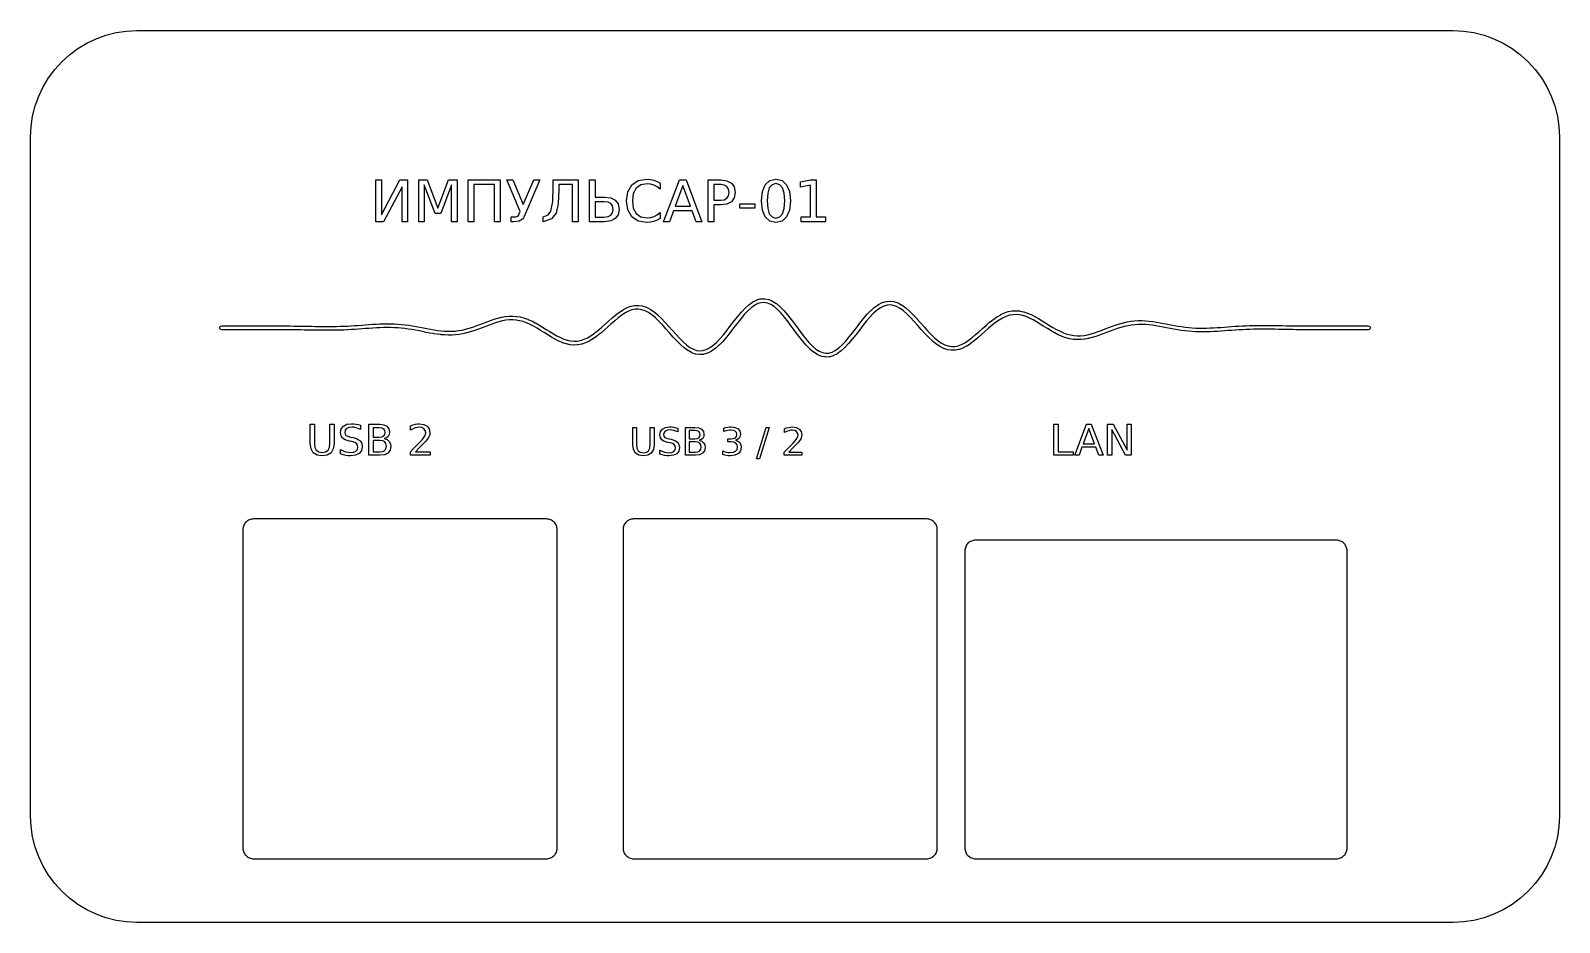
# Model space of a CAD drawing. Header units: millimetres. Extents: x -36 to 36, y -21 to 21.
import ezdxf

# ---------------------------------------------------------------- set-up
doc = ezdxf.new("R2010")
doc.units = ezdxf.units.MM
for name, color, linetype in [('CUT_INNER', 1, 'Continuous'), ('CUT_OUTER', 1, 'Continuous'), ('ENGRAVE_FILL', 5, 'Continuous'), ('ENGRAVE_LINES', 4, 'Continuous')]:
    doc.layers.add(name, color=color, linetype=linetype)

msp = doc.modelspace()

# ---------------------------------------------------------------- linework, layer by layer
at = {"layer": 'CUT_INNER'}
for points in [[(-11.555, -17.978), (-11.509, -17.962), (-11.464, -17.941), (-11.422, -17.916), (-11.383, -17.887), (-11.346, -17.854), (-11.313, -17.817), (-11.284, -17.778), (-11.259, -17.736), (-11.238, -17.691), (-11.222, -17.645), (-11.21, -17.598), (-11.202, -17.549), (-11.2, -17.5), (-11.2, -2.5), (-11.202, -2.451), (-11.21, -2.402), (-11.222, -2.355), (-11.238, -2.309), (-11.259, -2.264), (-11.284, -2.222), (-11.313, -2.183), (-11.346, -2.146), (-11.383, -2.113), (-11.422, -2.084), (-11.464, -2.059), (-11.509, -2.038), (-11.555, -2.022), (-11.602, -2.01), (-11.651, -2.002), (-11.7, -2), (-25.5, -2), (-25.549, -2.002), (-25.598, -2.01), (-25.645, -2.022), (-25.691, -2.038), (-25.736, -2.059), (-25.778, -2.084), (-25.817, -2.113), (-25.854, -2.146), (-25.887, -2.183), (-25.916, -2.222), (-25.941, -2.264), (-25.962, -2.309), (-25.978, -2.355), (-25.99, -2.402), (-25.998, -2.451), (-26, -2.5), (-26, -17.5), (-25.998, -17.549), (-25.99, -17.598), (-25.978, -17.645), (-25.962, -17.691), (-25.941, -17.736), (-25.916, -17.778), (-25.887, -17.817), (-25.854, -17.854), (-25.817, -17.887), (-25.778, -17.916), (-25.736, -17.941), (-25.691, -17.962), (-25.645, -17.978), (-25.598, -17.99), (-25.549, -17.998), (-25.5, -18), (-11.7, -18), (-11.651, -17.998), (-11.602, -17.99)], [(6.298, -17.99), (6.345, -17.978), (6.391, -17.962), (6.436, -17.941), (6.478, -17.916), (6.517, -17.887), (6.554, -17.854), (6.587, -17.817), (6.616, -17.778), (6.641, -17.736), (6.662, -17.691), (6.678, -17.645), (6.69, -17.598), (6.698, -17.549), (6.7, -17.5), (6.7, -2.5), (6.698, -2.451), (6.69, -2.402), (6.678, -2.355), (6.662, -2.309), (6.641, -2.264), (6.616, -2.222), (6.587, -2.183), (6.554, -2.146), (6.517, -2.113), (6.478, -2.084), (6.436, -2.059), (6.391, -2.038), (6.345, -2.022), (6.298, -2.01), (6.249, -2.002), (6.2, -2), (-7.6, -2), (-7.649, -2.002), (-7.698, -2.01), (-7.745, -2.022), (-7.791, -2.038), (-7.836, -2.059), (-7.878, -2.084), (-7.917, -2.113), (-7.954, -2.146), (-7.987, -2.183), (-8.016, -2.222), (-8.041, -2.264), (-8.062, -2.309), (-8.078, -2.355), (-8.09, -2.402), (-8.098, -2.451), (-8.1, -2.5), (-8.1, -17.5), (-8.098, -17.549), (-8.09, -17.598), (-8.078, -17.645), (-8.062, -17.691), (-8.041, -17.736), (-8.016, -17.778), (-7.987, -17.817), (-7.954, -17.854), (-7.917, -17.887), (-7.878, -17.916), (-7.836, -17.941), (-7.791, -17.962), (-7.745, -17.978), (-7.698, -17.99), (-7.649, -17.998), (-7.6, -18), (6.2, -18), (6.249, -17.998)], [(25.549, -17.998), (25.598, -17.99), (25.645, -17.978), (25.691, -17.962), (25.736, -17.941), (25.778, -17.916), (25.817, -17.887), (25.854, -17.854), (25.887, -17.817), (25.916, -17.778), (25.941, -17.736), (25.962, -17.691), (25.978, -17.645), (25.99, -17.598), (25.998, -17.549), (26, -17.5), (26, -3.5), (25.998, -3.451), (25.99, -3.402), (25.978, -3.355), (25.962, -3.309), (25.941, -3.264), (25.916, -3.222), (25.887, -3.183), (25.854, -3.146), (25.817, -3.113), (25.778, -3.084), (25.736, -3.059), (25.691, -3.038), (25.645, -3.022), (25.598, -3.01), (25.549, -3.002), (25.5, -3), (8.5, -3), (8.451, -3.002), (8.402, -3.01), (8.355, -3.022), (8.309, -3.038), (8.264, -3.059), (8.222, -3.084), (8.183, -3.113), (8.146, -3.146), (8.113, -3.183), (8.084, -3.222), (8.059, -3.264), (8.038, -3.309), (8.022, -3.355), (8.01, -3.402), (8.002, -3.451), (8, -3.5), (8, -17.5), (8.002, -17.549), (8.01, -17.598), (8.022, -17.645), (8.038, -17.691), (8.059, -17.736), (8.084, -17.778), (8.113, -17.817), (8.146, -17.854), (8.183, -17.887), (8.222, -17.916), (8.264, -17.941), (8.309, -17.962), (8.355, -17.978), (8.402, -17.99), (8.451, -17.998), (8.5, -18), (25.5, -18)]]:
    msp.add_lwpolyline(points, close=True, dxfattribs=at)
at = {"layer": 'CUT_OUTER'}
msp.add_lwpolyline([(-31, -21), (-31.49, -20.976), (-31.975, -20.904), (-32.451, -20.785), (-32.913, -20.619), (-33.357, -20.41), (-33.778, -20.157), (-34.172, -19.865), (-34.535, -19.535), (-34.865, -19.172), (-35.157, -18.778), (-35.41, -18.357), (-35.619, -17.913), (-35.785, -17.451), (-35.904, -16.975), (-35.976, -16.49), (-36, -16), (-36, 16), (-35.976, 16.49), (-35.904, 16.975), (-35.785, 17.451), (-35.619, 17.913), (-35.41, 18.357), (-35.157, 18.778), (-34.865, 19.172), (-34.535, 19.535), (-34.172, 19.865), (-33.778, 20.157), (-33.357, 20.41), (-32.913, 20.619), (-32.451, 20.785), (-31.975, 20.904), (-31.49, 20.976), (-31, 21), (31, 21), (31.49, 20.976), (31.975, 20.904), (32.451, 20.785), (32.913, 20.619), (33.357, 20.41), (33.778, 20.157), (34.172, 19.865), (34.535, 19.535), (34.865, 19.172), (35.157, 18.778), (35.41, 18.357), (35.619, 17.913), (35.785, 17.451), (35.904, 16.975), (35.976, 16.49), (36, 16), (36, -16), (35.976, -16.49), (35.904, -16.975), (35.785, -17.451), (35.619, -17.913), (35.41, -18.357), (35.157, -18.778), (34.865, -19.172), (34.535, -19.535), (34.172, -19.865), (33.778, -20.157), (33.357, -20.41), (32.913, -20.619), (32.451, -20.785), (31.975, -20.904), (31.49, -20.976), (31, -21)], close=True, dxfattribs=at)
at = {"layer": 'ENGRAVE_FILL'}
for points in [[(-18.245, 13.968), (-18.245, 12), (-18.504, 12), (-18.504, 13.647), (-19.376, 12), (-19.735, 12), (-19.735, 13.968), (-19.476, 13.968), (-19.476, 12.322), (-18.604, 13.968)], [(-16.949, 12.378), (-17.457, 13.728), (-17.457, 12), (-17.715, 12), (-17.715, 13.968), (-17.318, 13.968), (-16.816, 12.629), (-16.311, 13.968), (-15.914, 13.968), (-15.914, 12), (-16.174, 12), (-16.174, 13.728), (-16.682, 12.378)], [(-13.886, 13.968), (-13.886, 12), (-14.152, 12), (-14.152, 13.744), (-15.12, 13.744), (-15.12, 12), (-15.386, 12), (-15.386, 13.968)], [(-13.063, 12.26), (-13.029, 12.29), (-13.002, 12.338), (-12.943, 12.477), (-13.574, 13.968), (-13.288, 13.968), (-12.799, 12.813), (-12.307, 13.968), (-12.021, 13.968), (-12.757, 12.239), (-12.788, 12.177), (-12.827, 12.123), (-12.988, 12.031), (-13.262, 12), (-13.364, 12), (-13.364, 12.224), (-13.28, 12.224), (-13.148, 12.233)], [(-10.477, 12), (-10.477, 13.744), (-11.117, 13.744), (-11.117, 13.501), (-11.151, 12.855), (-11.251, 12.408), (-11.469, 12.139), (-11.864, 12), (-11.864, 12.224), (-11.629, 12.325), (-11.497, 12.502), (-11.411, 12.955), (-11.382, 13.633), (-11.382, 13.968), (-10.211, 13.968), (-10.211, 12)], [(-8.328, 12.324), (-8.463, 12.143), (-8.68, 12.036), (-8.973, 12), (-9.68, 12), (-9.68, 13.968), (-9.414, 13.968), (-9.414, 13.159), (-8.973, 13.159), (-8.68, 13.123), (-8.463, 13.015), (-8.328, 12.834), (-8.284, 12.579)], [(-7.481, 13.579), (-7.615, 13.326), (-7.66, 12.982), (-7.615, 12.639), (-7.481, 12.387), (-7.262, 12.232), (-6.964, 12.181), (-6.798, 12.196), (-6.64, 12.243), (-6.493, 12.32), (-6.354, 12.43), (-6.354, 12.151), (-6.497, 12.068), (-6.65, 12.009), (-6.81, 11.973), (-6.98, 11.962), (-7.379, 12.03), (-7.684, 12.235), (-7.877, 12.559), (-7.941, 12.982), (-7.877, 13.406), (-7.684, 13.73), (-7.379, 13.935), (-6.98, 14.004), (-6.808, 13.992), (-6.647, 13.957), (-6.496, 13.899), (-6.354, 13.817), (-6.354, 13.536), (-6.493, 13.645), (-6.64, 13.723), (-6.798, 13.769), (-6.964, 13.785), (-7.262, 13.733)], [(-5.435, 13.968), (-5.133, 13.968), (-4.383, 12), (-4.659, 12), (-4.839, 12.505), (-5.726, 12.505), (-5.905, 12), (-6.186, 12)], [(-4.922, 12.726), (-5.284, 13.706), (-5.646, 12.726)], [(-2.994, 12.94), (-3.204, 12.828), (-3.494, 12.791), (-3.829, 12.791), (-3.829, 12), (-4.095, 12), (-4.095, 13.968), (-3.494, 13.968), (-3.204, 13.931), (-2.994, 13.819), (-2.867, 13.634), (-2.824, 13.38), (-2.867, 13.125)], [(-3.131, 13.537), (-3.207, 13.653), (-3.329, 13.725), (-3.494, 13.75), (-3.829, 13.75), (-3.829, 13.01), (-3.494, 13.01), (-3.329, 13.034), (-3.207, 13.106), (-3.131, 13.223), (-3.105, 13.38)], [(-0.394, 12.223), (-0.608, 12.027), (-0.9, 11.962), (-1.191, 12.027), (-1.405, 12.223), (-1.536, 12.544), (-1.58, 12.982), (-1.536, 13.421), (-1.405, 13.742), (-1.191, 13.938), (-0.9, 14.004), (-0.608, 13.938), (-0.394, 13.742), (-0.263, 13.421), (-0.219, 12.982), (-0.263, 12.544)], [(-1.209, 12.375), (-1.08, 12.223), (-0.9, 12.173), (-0.719, 12.223), (-0.589, 12.375), (-0.511, 12.628), (-0.485, 12.982), (-0.511, 13.337), (-0.589, 13.59), (-0.719, 13.742), (-0.9, 13.793), (-1.08, 13.742), (-1.209, 13.59), (-1.287, 13.337), (-1.312, 12.982), (-1.287, 12.628)], [(0.727, 13.968), (0.994, 13.968), (0.994, 12.224), (1.429, 12.224), (1.429, 12), (0.295, 12), (0.295, 12.224), (0.73, 12.224), (0.73, 13.726), (0.257, 13.631), (0.257, 13.874)], [(-8.8, 12.241), (-8.669, 12.308), (-8.591, 12.42), (-8.564, 12.579), (-8.591, 12.739), (-8.669, 12.852), (-8.8, 12.918), (-8.986, 12.94), (-9.414, 12.94), (-9.414, 12.219), (-8.986, 12.219)], [(-1.89, 12.632), (-2.6, 12.632), (-2.6, 12.848), (-1.89, 12.848)], [(-21.993, 1.235), (-21.929, 1.371), (-21.908, 1.572), (-21.908, 2.458), (-21.71, 2.458), (-21.71, 1.548), (-21.745, 1.298), (-21.851, 1.117), (-22.026, 1.008), (-22.267, 0.972), (-22.51, 1.008), (-22.685, 1.117), (-22.791, 1.298), (-22.826, 1.548), (-22.826, 2.458), (-22.628, 2.458), (-22.628, 1.572), (-22.607, 1.371), (-22.543, 1.235), (-22.432, 1.158), (-22.267, 1.132), (-22.104, 1.158)], [(-21.013, 2.309), (-21.119, 2.262), (-21.184, 2.186), (-21.206, 2.084), (-21.192, 1.999), (-21.148, 1.938), (-21.064, 1.893), (-20.928, 1.858), (-20.809, 1.834), (-20.617, 1.776), (-20.483, 1.686), (-20.404, 1.562), (-20.378, 1.403), (-20.414, 1.216), (-20.52, 1.081), (-20.695, 0.999), (-20.936, 0.972), (-21.043, 0.977), (-21.157, 0.995), (-21.275, 1.024), (-21.398, 1.064), (-21.398, 1.268), (-21.279, 1.209), (-21.163, 1.166), (-21.049, 1.14), (-20.936, 1.132), (-20.787, 1.148), (-20.676, 1.198), (-20.607, 1.279), (-20.584, 1.388), (-20.6, 1.483), (-20.65, 1.556), (-20.737, 1.609), (-20.866, 1.647), (-20.986, 1.67), (-21.177, 1.726), (-21.306, 1.808), (-21.38, 1.92), (-21.404, 2.068), (-21.37, 2.241), (-21.268, 2.373), (-21.106, 2.457), (-20.893, 2.484), (-20.789, 2.48), (-20.684, 2.466), (-20.576, 2.443), (-20.466, 2.41), (-20.466, 2.218), (-20.575, 2.265), (-20.678, 2.298), (-20.776, 2.318), (-20.87, 2.324)], [(-19.112, 1.978), (-19.159, 1.885), (-19.236, 1.821), (-19.343, 1.786), (-19.213, 1.738), (-19.117, 1.656), (-19.056, 1.544), (-19.036, 1.408), (-19.069, 1.235), (-19.169, 1.106), (-19.33, 1.027), (-19.547, 1), (-20.07, 1), (-20.07, 2.458), (-19.566, 2.458), (-19.367, 2.435), (-19.219, 2.364), (-19.127, 2.251), (-19.097, 2.098)], [(-19.313, 1.979), (-19.295, 2.076), (-19.313, 2.173), (-19.366, 2.241), (-19.455, 2.282), (-19.581, 2.296), (-19.873, 2.296), (-19.873, 1.857), (-19.581, 1.857), (-19.455, 1.87), (-19.366, 1.911)], [(-17.98, 1.302), (-17.806, 1.478), (-17.648, 1.639), (-17.563, 1.731), (-17.482, 1.829), (-17.43, 1.911), (-17.402, 1.984), (-17.393, 2.056), (-17.413, 2.161), (-17.474, 2.245), (-17.568, 2.3), (-17.687, 2.318), (-17.782, 2.31), (-17.883, 2.286), (-17.989, 2.246), (-18.103, 2.188), (-18.103, 2.388), (-17.987, 2.43), (-17.88, 2.46), (-17.781, 2.478), (-17.69, 2.484), (-17.487, 2.456), (-17.329, 2.371), (-17.228, 2.239), (-17.194, 2.068), (-17.203, 1.981), (-17.228, 1.898), (-17.276, 1.81), (-17.351, 1.708), (-17.402, 1.653), (-17.506, 1.544), (-17.664, 1.382), (-17.875, 1.166), (-17.187, 1.166), (-17.187, 1), (-18.112, 1), (-18.112, 1.166)], [(-6.994, 1.142), (-6.894, 1.211), (-6.836, 1.334), (-6.817, 1.515), (-6.817, 2.312), (-6.639, 2.312), (-6.639, 1.493), (-6.671, 1.268), (-6.766, 1.105), (-6.923, 1.007), (-7.141, 0.974), (-7.359, 1.007), (-7.517, 1.105), (-7.612, 1.268), (-7.644, 1.493), (-7.644, 2.312), (-7.465, 2.312), (-7.465, 1.515), (-7.446, 1.334), (-7.389, 1.211), (-7.289, 1.142), (-7.141, 1.119)], [(-6.107, 2.136), (-6.166, 2.068), (-6.186, 1.976), (-6.172, 1.899), (-6.133, 1.844), (-6.057, 1.804), (-5.935, 1.773), (-5.828, 1.751), (-5.655, 1.698), (-5.535, 1.617), (-5.464, 1.506), (-5.44, 1.362), (-5.472, 1.194), (-5.568, 1.073), (-5.726, 0.999), (-5.943, 0.974), (-6.039, 0.98), (-6.141, 0.996), (-6.248, 1.022), (-6.358, 1.058), (-6.358, 1.241), (-6.252, 1.188), (-6.147, 1.149), (-6.044, 1.126), (-5.943, 1.119), (-5.808, 1.134), (-5.708, 1.178), (-5.646, 1.251), (-5.626, 1.349), (-5.64, 1.435), (-5.685, 1.5), (-5.763, 1.548), (-5.88, 1.582), (-5.988, 1.603), (-6.159, 1.654), (-6.275, 1.727), (-6.342, 1.828), (-6.364, 1.962), (-6.333, 2.117), (-6.241, 2.236), (-6.095, 2.311), (-5.903, 2.336), (-5.81, 2.332), (-5.715, 2.319), (-5.618, 2.298), (-5.519, 2.269), (-5.519, 2.096), (-5.617, 2.138), (-5.71, 2.168), (-5.798, 2.186), (-5.883, 2.192), (-6.011, 2.178)], [(-4.287, 1.988), (-4.301, 1.88), (-4.343, 1.796), (-4.413, 1.738), (-4.509, 1.708), (-4.392, 1.664), (-4.305, 1.59), (-4.251, 1.49), (-4.232, 1.367), (-4.262, 1.212), (-4.352, 1.096), (-4.497, 1.024), (-4.692, 1), (-5.163, 1), (-5.163, 2.312), (-4.71, 2.312), (-4.53, 2.291), (-4.397, 2.228), (-4.314, 2.126)], [(-4.529, 1.82), (-4.481, 1.881), (-4.466, 1.969), (-4.481, 2.055), (-4.529, 2.117), (-4.61, 2.154), (-4.723, 2.166), (-4.986, 2.166), (-4.986, 1.771), (-4.723, 1.771), (-4.61, 1.783)], [(-2.565, 1.209), (-2.666, 1.081), (-2.827, 1.001), (-3.045, 0.974), (-3.129, 0.978), (-3.215, 0.991), (-3.304, 1.011), (-3.396, 1.04), (-3.396, 1.211), (-3.318, 1.173), (-3.234, 1.146), (-3.144, 1.13), (-3.05, 1.124), (-2.903, 1.14), (-2.796, 1.19), (-2.73, 1.271), (-2.709, 1.381), (-2.729, 1.485), (-2.79, 1.563), (-2.887, 1.612), (-3.016, 1.628), (-3.169, 1.628), (-3.169, 1.774), (-3.009, 1.774), (-2.893, 1.787), (-2.809, 1.827), (-2.757, 1.89), (-2.739, 1.977), (-2.757, 2.067), (-2.811, 2.132), (-2.898, 2.173), (-3.016, 2.187), (-3.092, 2.183), (-3.173, 2.171), (-3.26, 2.15), (-3.356, 2.122), (-3.356, 2.28), (-3.258, 2.304), (-3.167, 2.322), (-3.081, 2.332), (-3, 2.336), (-2.819, 2.313), (-2.68, 2.244), (-2.592, 2.136), (-2.563, 1.996), (-2.578, 1.895), (-2.625, 1.812), (-2.701, 1.748), (-2.803, 1.708), (-2.689, 1.666), (-2.604, 1.594), (-2.55, 1.498), (-2.532, 1.381)], [(-1.209, 2.312), (-1.666, 0.833), (-1.816, 0.833), (-1.358, 2.312)], [(-0.386, 1.272), (-0.23, 1.43), (-0.087, 1.575), (-0.01, 1.658), (0.062, 1.746), (0.109, 1.82), (0.134, 1.885), (0.143, 1.95), (0.124, 2.045), (0.069, 2.12), (-0.015, 2.17), (-0.122, 2.187), (-0.208, 2.179), (-0.298, 2.158), (-0.394, 2.121), (-0.496, 2.07), (-0.496, 2.249), (-0.393, 2.287), (-0.296, 2.314), (-0.207, 2.33), (-0.125, 2.336), (0.058, 2.31), (0.2, 2.234), (0.291, 2.115), (0.321, 1.962), (0.313, 1.883), (0.291, 1.808), (0.248, 1.729), (0.18, 1.637), (0.134, 1.588), (0.041, 1.49), (-0.101, 1.344), (-0.292, 1.149), (0.328, 1.149), (0.328, 1), (-0.505, 1), (-0.505, 1.149)], [(12.393, 2.458), (12.393, 1.166), (13.103, 1.166), (13.103, 1), (12.196, 1), (12.196, 2.458)], [(13.516, 1.374), (13.383, 1), (13.175, 1), (13.731, 2.458), (13.955, 2.458), (14.511, 1), (14.306, 1), (14.173, 1.374)], [(14.111, 1.538), (13.843, 2.264), (13.575, 1.538)], [(15.827, 1), (15.561, 1), (14.915, 2.22), (14.915, 1), (14.724, 1), (14.724, 2.458), (14.989, 2.458), (15.636, 1.238), (15.636, 2.458), (15.827, 2.458)], [(-19.263, 1.311), (-19.244, 1.43), (-19.263, 1.549), (-19.321, 1.631), (-19.418, 1.68), (-19.557, 1.696), (-19.873, 1.696), (-19.873, 1.162), (-19.557, 1.162), (-19.418, 1.179), (-19.321, 1.228)], [(-4.489, 1.205), (-4.437, 1.28), (-4.42, 1.387), (-4.437, 1.494), (-4.489, 1.568), (-4.576, 1.612), (-4.701, 1.627), (-4.986, 1.627), (-4.986, 1.146), (-4.701, 1.146), (-4.576, 1.161)]]:
    msp.add_lwpolyline(points, close=True, dxfattribs=at)
at = {"layer": 'ENGRAVE_LINES'}
msp.add_lwpolyline([(-26.492, 7.09), (-26.323, 7.09), (-26.154, 7.09), (-25.984, 7.09), (-25.815, 7.09), (-25.646, 7.091), (-25.477, 7.091), (-25.307, 7.091), (-25.138, 7.092), (-24.969, 7.092), (-24.799, 7.092), (-24.63, 7.092), (-24.63, 7.092), (-24.461, 7.092), (-24.461, 7.092), (-24.291, 7.092), (-24.291, 7.092), (-24.122, 7.091), (-24.122, 7.091), (-23.952, 7.09), (-23.952, 7.09), (-23.783, 7.088), (-23.783, 7.088), (-23.613, 7.086), (-23.613, 7.086), (-23.444, 7.084), (-23.444, 7.084), (-23.274, 7.081), (-23.274, 7.081), (-23.105, 7.078), (-22.936, 7.075), (-22.766, 7.072), (-22.597, 7.069), (-22.428, 7.066), (-22.259, 7.065), (-22.091, 7.064), (-21.922, 7.064), (-21.753, 7.065), (-21.585, 7.068), (-21.417, 7.072), (-21.248, 7.078), (-21.08, 7.086), (-20.911, 7.095), (-20.743, 7.106), (-20.574, 7.118), (-20.405, 7.13), (-20.236, 7.143), (-20.236, 7.143), (-20.066, 7.155), (-20.066, 7.155), (-19.897, 7.167), (-19.896, 7.167), (-19.726, 7.178), (-19.725, 7.178), (-19.556, 7.186), (-19.555, 7.186), (-19.385, 7.192), (-19.384, 7.192), (-19.214, 7.194), (-19.212, 7.194), (-19.043, 7.193), (-19.041, 7.193), (-18.872, 7.187), (-18.869, 7.187), (-18.7, 7.177), (-18.698, 7.177), (-18.528, 7.163), (-18.526, 7.163), (-18.357, 7.144), (-18.355, 7.144), (-18.185, 7.121), (-18.183, 7.12), (-18.014, 7.094), (-18.013, 7.093), (-17.843, 7.064), (-17.842, 7.063), (-17.673, 7.032), (-17.672, 7.031), (-17.503, 6.998), (-17.334, 6.965), (-17.166, 6.933), (-16.998, 6.904), (-16.831, 6.879), (-16.665, 6.859), (-16.499, 6.845), (-16.334, 6.838), (-16.169, 6.84), (-16.005, 6.85), (-15.84, 6.87), (-15.676, 6.898), (-15.511, 6.935), (-15.345, 6.98), (-15.179, 7.033), (-15.012, 7.091), (-14.844, 7.154), (-14.675, 7.22), (-14.506, 7.285), (-14.505, 7.286), (-14.335, 7.349), (-14.333, 7.349), (-14.164, 7.408), (-14.161, 7.409), (-13.992, 7.46), (-13.987, 7.461), (-13.818, 7.503), (-13.812, 7.504), (-13.643, 7.534), (-13.636, 7.535), (-13.467, 7.552), (-13.459, 7.553), (-13.29, 7.555), (-13.281, 7.555), (-13.112, 7.542), (-13.104, 7.541), (-12.935, 7.512), (-12.927, 7.51), (-12.758, 7.465), (-12.75, 7.463), (-12.581, 7.403), (-12.575, 7.401), (-12.406, 7.327), (-12.401, 7.324), (-12.232, 7.238), (-12.228, 7.236), (-12.059, 7.141), (-12.057, 7.139), (-11.887, 7.036), (-11.886, 7.035), (-11.717, 6.929), (-11.717, 6.929), (-11.548, 6.822), (-11.38, 6.719), (-11.214, 6.624), (-11.05, 6.54), (-10.887, 6.47), (-10.726, 6.418), (-10.567, 6.384), (-10.409, 6.371), (-10.252, 6.379), (-10.095, 6.41), (-9.936, 6.462), (-9.775, 6.537), (-9.613, 6.632), (-9.448, 6.747), (-9.283, 6.877), (-9.115, 7.018), (-8.947, 7.168), (-8.778, 7.32), (-8.777, 7.32), (-8.608, 7.469), (-8.606, 7.471), (-8.437, 7.612), (-8.433, 7.614), (-8.264, 7.742), (-8.259, 7.746), (-8.09, 7.856), (-8.082, 7.86), (-7.913, 7.948), (-7.903, 7.952), (-7.733, 8.015), (-7.72, 8.019), (-7.551, 8.053), (-7.535, 8.055), (-7.366, 8.058), (-7.349, 8.057), (-7.18, 8.03), (-7.165, 8.026), (-6.996, 7.968), (-6.983, 7.963), (-6.814, 7.874), (-6.805, 7.869), (-6.636, 7.752), (-6.629, 7.747), (-6.46, 7.606), (-6.455, 7.602), (-6.286, 7.441), (-6.283, 7.438), (-6.114, 7.26), (-6.112, 7.259), (-5.943, 7.071), (-5.942, 7.07), (-5.773, 6.878), (-5.604, 6.689), (-5.437, 6.508), (-5.271, 6.343), (-5.107, 6.2), (-4.945, 6.082), (-4.787, 5.995), (-4.633, 5.94), (-4.483, 5.918), (-4.333, 5.929), (-4.181, 5.974), (-4.025, 6.053), (-3.865, 6.166), (-3.702, 6.311), (-3.537, 6.483), (-3.37, 6.676), (-3.202, 6.886), (-3.034, 7.104), (-2.864, 7.324), (-2.864, 7.325), (-2.694, 7.538), (-2.692, 7.54), (-2.523, 7.74), (-2.52, 7.743), (-2.351, 7.923), (-2.346, 7.928), (-2.177, 8.082), (-2.169, 8.088), (-2, 8.211), (-1.988, 8.218), (-1.819, 8.306), (-1.803, 8.312), (-1.633, 8.361), (-1.613, 8.365), (-1.444, 8.374), (-1.422, 8.372), (-1.253, 8.341), (-1.235, 8.335), (-1.065, 8.263), (-1.052, 8.256), (-0.882, 8.147), (-0.873, 8.14), (-0.704, 7.996), (-0.697, 7.991), (-0.528, 7.817), (-0.524, 7.813), (-0.355, 7.616), (-0.352, 7.613), (-0.183, 7.397), (-0.182, 7.395), (-0.013, 7.169), (-0.012, 7.168), (0.157, 6.939), (0.325, 6.713), (0.493, 6.5), (0.659, 6.306), (0.823, 6.138), (0.985, 6.001), (1.143, 5.899), (1.296, 5.835), (1.445, 5.807), (1.593, 5.815), (1.744, 5.858), (1.899, 5.939), (2.059, 6.055), (2.222, 6.203), (2.387, 6.378), (2.554, 6.575), (2.722, 6.787), (2.891, 7.006), (2.891, 7.006), (3.06, 7.225), (3.061, 7.226), (3.231, 7.437), (3.233, 7.44), (3.402, 7.637), (3.405, 7.64), (3.575, 7.816), (3.58, 7.821), (3.749, 7.972), (3.757, 7.978), (3.926, 8.098), (3.937, 8.104), (4.107, 8.19), (4.122, 8.196), (4.291, 8.246), (4.31, 8.249), (4.479, 8.262), (4.499, 8.261), (4.668, 8.237), (4.685, 8.232), (4.855, 8.172), (4.868, 8.166), (5.037, 8.073), (5.047, 8.067), (5.216, 7.944), (5.222, 7.938), (5.392, 7.79), (5.396, 7.786), (5.565, 7.618), (5.568, 7.616), (5.737, 7.433), (5.738, 7.432), (5.907, 7.241), (5.908, 7.241), (6.077, 7.049), (6.245, 6.863), (6.412, 6.688), (6.577, 6.53), (6.741, 6.394), (6.902, 6.283), (7.061, 6.2), (7.216, 6.146), (7.37, 6.122), (7.523, 6.125), (7.678, 6.156), (7.835, 6.214), (7.995, 6.298), (8.158, 6.404), (8.323, 6.528), (8.49, 6.667), (8.658, 6.814), (8.827, 6.966), (8.827, 6.967), (8.997, 7.117), (8.998, 7.118), (9.167, 7.262), (9.17, 7.264), (9.339, 7.397), (9.344, 7.4), (9.513, 7.517), (9.519, 7.521), (9.688, 7.62), (9.696, 7.624), (9.865, 7.703), (9.874, 7.707), (10.044, 7.763), (10.055, 7.766), (10.224, 7.799), (10.237, 7.8), (10.406, 7.809), (10.418, 7.809), (10.587, 7.795), (10.599, 7.793), (10.768, 7.757), (10.777, 7.755), (10.946, 7.699), (10.954, 7.697), (11.123, 7.624), (11.129, 7.622), (11.298, 7.535), (11.302, 7.533), (11.471, 7.436), (11.473, 7.435), (11.643, 7.331), (11.644, 7.33), (11.813, 7.223), (11.982, 7.117), (12.149, 7.015), (12.315, 6.921), (12.48, 6.837), (12.644, 6.766), (12.807, 6.708), (12.969, 6.665), (13.13, 6.637), (13.291, 6.625), (13.453, 6.627), (13.615, 6.644), (13.778, 6.673), (13.942, 6.713), (14.107, 6.763), (14.274, 6.821), (14.441, 6.883), (14.61, 6.948), (14.779, 7.014), (14.78, 7.014), (14.95, 7.077), (14.951, 7.078), (15.121, 7.137), (15.123, 7.138), (15.293, 7.192), (15.296, 7.193), (15.465, 7.239), (15.469, 7.24), (15.639, 7.278), (15.643, 7.279), (15.812, 7.308), (15.817, 7.309), (15.986, 7.329), (15.991, 7.329), (16.161, 7.34), (16.165, 7.34), (16.335, 7.342), (16.339, 7.342), (16.508, 7.335), (16.512, 7.335), (16.681, 7.321), (16.685, 7.32), (16.854, 7.3), (16.857, 7.299), (17.026, 7.274), (17.028, 7.273), (17.197, 7.244), (17.199, 7.244), (17.368, 7.212), (17.368, 7.212), (17.538, 7.178), (17.707, 7.145), (17.875, 7.113), (18.043, 7.084), (18.211, 7.058), (18.378, 7.035), (18.545, 7.016), (18.712, 7.002), (18.879, 6.993), (19.046, 6.987), (19.213, 6.986), (19.38, 6.988), (19.548, 6.994), (19.716, 7.002), (19.884, 7.012), (20.053, 7.024), (20.222, 7.037), (20.391, 7.049), (20.391, 7.049), (20.561, 7.062), (20.561, 7.062), (20.73, 7.074), (20.731, 7.074), (20.9, 7.084), (20.901, 7.085), (21.07, 7.094), (21.071, 7.094), (21.24, 7.102), (21.241, 7.102), (21.411, 7.108), (21.411, 7.108), (21.581, 7.112), (21.582, 7.112), (21.751, 7.115), (21.752, 7.115), (21.921, 7.116), (21.922, 7.116), (22.091, 7.116), (22.091, 7.116), (22.261, 7.115), (22.261, 7.115), (22.43, 7.114), (22.431, 7.114), (22.6, 7.111), (22.6, 7.111), (22.77, 7.108), (22.77, 7.108), (22.939, 7.105), (23.108, 7.102), (23.277, 7.099), (23.446, 7.096), (23.616, 7.094), (23.785, 7.092), (23.954, 7.09), (24.123, 7.089), (24.292, 7.088), (24.461, 7.088), (24.63, 7.088), (24.799, 7.088), (24.969, 7.088), (25.138, 7.088), (25.307, 7.089), (25.476, 7.089), (25.646, 7.089), (25.815, 7.09), (25.984, 7.09), (26.154, 7.09), (26.323, 7.09), (26.492, 7.09), (26.661, 7.09), (26.831, 7.09), (27, 7.09), (27.034, 7.083), (27.064, 7.064), (27.083, 7.034), (27.09, 7), (27.083, 6.966), (27.064, 6.936), (27.034, 6.917), (27, 6.91), (26.831, 6.91), (26.661, 6.91), (26.492, 6.91), (26.323, 6.91), (26.154, 6.91), (25.984, 6.91), (25.815, 6.91), (25.646, 6.909), (25.477, 6.909), (25.307, 6.909), (25.138, 6.908), (24.969, 6.908), (24.799, 6.908), (24.63, 6.908), (24.63, 6.908), (24.461, 6.908), (24.461, 6.908), (24.291, 6.908), (24.291, 6.908), (24.122, 6.909), (24.122, 6.909), (23.952, 6.91), (23.952, 6.91), (23.783, 6.912), (23.783, 6.912), (23.613, 6.914), (23.613, 6.914), (23.444, 6.916), (23.444, 6.916), (23.274, 6.919), (23.274, 6.919), (23.105, 6.922), (22.936, 6.925), (22.766, 6.928), (22.597, 6.931), (22.428, 6.934), (22.259, 6.935), (22.091, 6.936), (21.922, 6.936), (21.753, 6.935), (21.585, 6.932), (21.417, 6.928), (21.248, 6.922), (21.08, 6.914), (20.911, 6.905), (20.743, 6.894), (20.574, 6.882), (20.405, 6.87), (20.236, 6.857), (20.236, 6.857), (20.066, 6.845), (20.066, 6.845), (19.897, 6.833), (19.896, 6.833), (19.726, 6.822), (19.725, 6.822), (19.556, 6.814), (19.555, 6.814), (19.385, 6.808), (19.384, 6.808), (19.214, 6.806), (19.212, 6.806), (19.043, 6.807), (19.041, 6.807), (18.872, 6.813), (18.869, 6.813), (18.7, 6.823), (18.698, 6.823), (18.528, 6.837), (18.526, 6.837), (18.357, 6.856), (18.355, 6.856), (18.185, 6.879), (18.183, 6.88), (18.014, 6.906), (18.013, 6.907), (17.843, 6.936), (17.842, 6.937), (17.673, 6.968), (17.672, 6.969), (17.503, 7.002), (17.334, 7.035), (17.166, 7.067), (16.998, 7.096), (16.831, 7.121), (16.665, 7.141), (16.499, 7.155), (16.334, 7.162), (16.169, 7.16), (16.005, 7.15), (15.84, 7.13), (15.676, 7.102), (15.511, 7.065), (15.345, 7.02), (15.179, 6.967), (15.012, 6.909), (14.844, 6.846), (14.675, 6.78), (14.506, 6.715), (14.505, 6.714), (14.335, 6.651), (14.333, 6.651), (14.164, 6.592), (14.161, 6.591), (13.992, 6.54), (13.987, 6.539), (13.818, 6.497), (13.812, 6.496), (13.643, 6.466), (13.636, 6.465), (13.467, 6.448), (13.459, 6.447), (13.29, 6.445), (13.281, 6.445), (13.112, 6.458), (13.104, 6.459), (12.935, 6.488), (12.927, 6.49), (12.758, 6.535), (12.75, 6.537), (12.581, 6.597), (12.575, 6.599), (12.406, 6.673), (12.401, 6.676), (12.232, 6.762), (12.228, 6.764), (12.059, 6.859), (12.057, 6.861), (11.887, 6.964), (11.886, 6.965), (11.717, 7.071), (11.717, 7.071), (11.548, 7.178), (11.38, 7.281), (11.214, 7.376), (11.05, 7.46), (10.887, 7.53), (10.726, 7.582), (10.567, 7.616), (10.409, 7.629), (10.252, 7.621), (10.095, 7.59), (9.936, 7.538), (9.775, 7.463), (9.613, 7.368), (9.448, 7.253), (9.283, 7.123), (9.115, 6.982), (8.947, 6.832), (8.778, 6.68), (8.777, 6.68), (8.608, 6.531), (8.606, 6.529), (8.437, 6.388), (8.433, 6.386), (8.264, 6.258), (8.259, 6.254), (8.09, 6.144), (8.082, 6.14), (7.913, 6.052), (7.903, 6.048), (7.733, 5.985), (7.72, 5.981), (7.551, 5.947), (7.535, 5.945), (7.366, 5.942), (7.349, 5.943), (7.18, 5.97), (7.165, 5.974), (6.996, 6.032), (6.983, 6.037), (6.814, 6.126), (6.805, 6.131), (6.636, 6.248), (6.629, 6.253), (6.46, 6.394), (6.455, 6.398), (6.286, 6.559), (6.283, 6.562), (6.114, 6.74), (6.112, 6.741), (5.943, 6.929), (5.942, 6.93), (5.773, 7.122), (5.604, 7.311), (5.437, 7.492), (5.271, 7.657), (5.107, 7.8), (4.945, 7.918), (4.787, 8.005), (4.633, 8.06), (4.483, 8.082), (4.333, 8.071), (4.181, 8.026), (4.025, 7.947), (3.865, 7.834), (3.702, 7.689), (3.537, 7.517), (3.37, 7.324), (3.202, 7.114), (3.034, 6.896), (2.864, 6.676), (2.864, 6.675), (2.694, 6.462), (2.692, 6.46), (2.523, 6.26), (2.52, 6.257), (2.351, 6.077), (2.346, 6.072), (2.177, 5.918), (2.169, 5.912), (2, 5.789), (1.988, 5.782), (1.819, 5.694), (1.803, 5.688), (1.633, 5.639), (1.613, 5.635), (1.444, 5.626), (1.422, 5.628), (1.253, 5.659), (1.235, 5.665), (1.065, 5.737), (1.052, 5.744), (0.882, 5.853), (0.873, 5.86), (0.704, 6.004), (0.697, 6.009), (0.528, 6.183), (0.524, 6.187), (0.355, 6.384), (0.352, 6.387), (0.183, 6.603), (0.182, 6.605), (0.013, 6.831), (0.012, 6.832), (-0.157, 7.061), (-0.325, 7.287), (-0.493, 7.5), (-0.659, 7.694), (-0.823, 7.862), (-0.985, 7.999), (-1.143, 8.101), (-1.296, 8.165), (-1.445, 8.193), (-1.593, 8.185), (-1.744, 8.142), (-1.899, 8.061), (-2.059, 7.945), (-2.222, 7.797), (-2.387, 7.622), (-2.554, 7.425), (-2.722, 7.213), (-2.891, 6.994), (-2.891, 6.994), (-3.06, 6.775), (-3.061, 6.774), (-3.231, 6.563), (-3.233, 6.56), (-3.402, 6.363), (-3.405, 6.36), (-3.575, 6.184), (-3.58, 6.179), (-3.749, 6.028), (-3.757, 6.022), (-3.926, 5.902), (-3.937, 5.896), (-4.107, 5.81), (-4.122, 5.804), (-4.291, 5.754), (-4.31, 5.751), (-4.479, 5.738), (-4.499, 5.739), (-4.668, 5.763), (-4.685, 5.768), (-4.855, 5.828), (-4.868, 5.834), (-5.037, 5.927), (-5.047, 5.933), (-5.216, 6.056), (-5.222, 6.062), (-5.392, 6.21), (-5.396, 6.214), (-5.565, 6.382), (-5.568, 6.384), (-5.737, 6.567), (-5.738, 6.568), (-5.907, 6.759), (-5.908, 6.759), (-6.077, 6.951), (-6.245, 7.137), (-6.412, 7.312), (-6.577, 7.47), (-6.741, 7.606), (-6.902, 7.717), (-7.061, 7.8), (-7.216, 7.854), (-7.37, 7.878), (-7.523, 7.875), (-7.678, 7.844), (-7.835, 7.786), (-7.995, 7.702), (-8.158, 7.596), (-8.323, 7.472), (-8.49, 7.333), (-8.658, 7.186), (-8.827, 7.034), (-8.827, 7.033), (-8.997, 6.883), (-8.998, 6.882), (-9.167, 6.738), (-9.17, 6.736), (-9.339, 6.603), (-9.344, 6.6), (-9.513, 6.483), (-9.519, 6.479), (-9.688, 6.38), (-9.696, 6.376), (-9.865, 6.297), (-9.874, 6.293), (-10.044, 6.237), (-10.055, 6.234), (-10.224, 6.201), (-10.237, 6.2), (-10.406, 6.191), (-10.418, 6.191), (-10.587, 6.205), (-10.599, 6.207), (-10.768, 6.243), (-10.777, 6.245), (-10.946, 6.301), (-10.954, 6.303), (-11.123, 6.376), (-11.129, 6.378), (-11.298, 6.465), (-11.302, 6.467), (-11.471, 6.564), (-11.473, 6.565), (-11.643, 6.669), (-11.644, 6.67), (-11.813, 6.777), (-11.982, 6.883), (-12.149, 6.985), (-12.315, 7.079), (-12.48, 7.163), (-12.644, 7.234), (-12.807, 7.292), (-12.969, 7.335), (-13.13, 7.363), (-13.291, 7.375), (-13.453, 7.373), (-13.615, 7.356), (-13.778, 7.327), (-13.942, 7.287), (-14.107, 7.237), (-14.274, 7.179), (-14.441, 7.117), (-14.61, 7.052), (-14.779, 6.986), (-14.78, 6.986), (-14.95, 6.923), (-14.951, 6.922), (-15.121, 6.863), (-15.123, 6.862), (-15.293, 6.808), (-15.296, 6.807), (-15.465, 6.761), (-15.469, 6.76), (-15.639, 6.722), (-15.643, 6.721), (-15.812, 6.692), (-15.817, 6.691), (-15.986, 6.671), (-15.991, 6.671), (-16.161, 6.66), (-16.165, 6.66), (-16.335, 6.658), (-16.339, 6.658), (-16.508, 6.665), (-16.512, 6.665), (-16.681, 6.679), (-16.685, 6.68), (-16.854, 6.7), (-16.857, 6.701), (-17.026, 6.726), (-17.028, 6.727), (-17.197, 6.756), (-17.199, 6.756), (-17.368, 6.788), (-17.368, 6.788), (-17.538, 6.822), (-17.707, 6.855), (-17.875, 6.887), (-18.043, 6.916), (-18.211, 6.942), (-18.378, 6.965), (-18.545, 6.984), (-18.712, 6.998), (-18.879, 7.007), (-19.046, 7.013), (-19.213, 7.014), (-19.38, 7.012), (-19.548, 7.006), (-19.716, 6.998), (-19.884, 6.988), (-20.053, 6.976), (-20.222, 6.963), (-20.391, 6.951), (-20.391, 6.951), (-20.561, 6.938), (-20.561, 6.938), (-20.73, 6.926), (-20.731, 6.926), (-20.9, 6.916), (-20.901, 6.915), (-21.07, 6.906), (-21.071, 6.906), (-21.24, 6.898), (-21.241, 6.898), (-21.411, 6.892), (-21.411, 6.892), (-21.581, 6.888), (-21.582, 6.888), (-21.751, 6.885), (-21.752, 6.885), (-21.921, 6.884), (-21.922, 6.884), (-22.091, 6.884), (-22.091, 6.884), (-22.261, 6.885), (-22.261, 6.885), (-22.43, 6.886), (-22.431, 6.886), (-22.6, 6.889), (-22.6, 6.889), (-22.77, 6.892), (-22.77, 6.892), (-22.939, 6.895), (-23.108, 6.898), (-23.277, 6.901), (-23.446, 6.904), (-23.616, 6.906), (-23.785, 6.908), (-23.954, 6.91), (-24.123, 6.911), (-24.292, 6.912), (-24.461, 6.912), (-24.63, 6.912), (-24.799, 6.912), (-24.969, 6.912), (-25.138, 6.912), (-25.307, 6.911), (-25.476, 6.911), (-25.646, 6.911), (-25.815, 6.91), (-25.984, 6.91), (-26.154, 6.91), (-26.323, 6.91), (-26.492, 6.91), (-26.661, 6.91), (-26.831, 6.91), (-27, 6.91), (-27.034, 6.917), (-27.064, 6.936), (-27.083, 6.966), (-27.09, 7), (-27.083, 7.034), (-27.064, 7.064), (-27.034, 7.083), (-27, 7.09), (-26.831, 7.09), (-26.661, 7.09)], close=True, dxfattribs=at)

doc.saveas('drawing.dxf')
